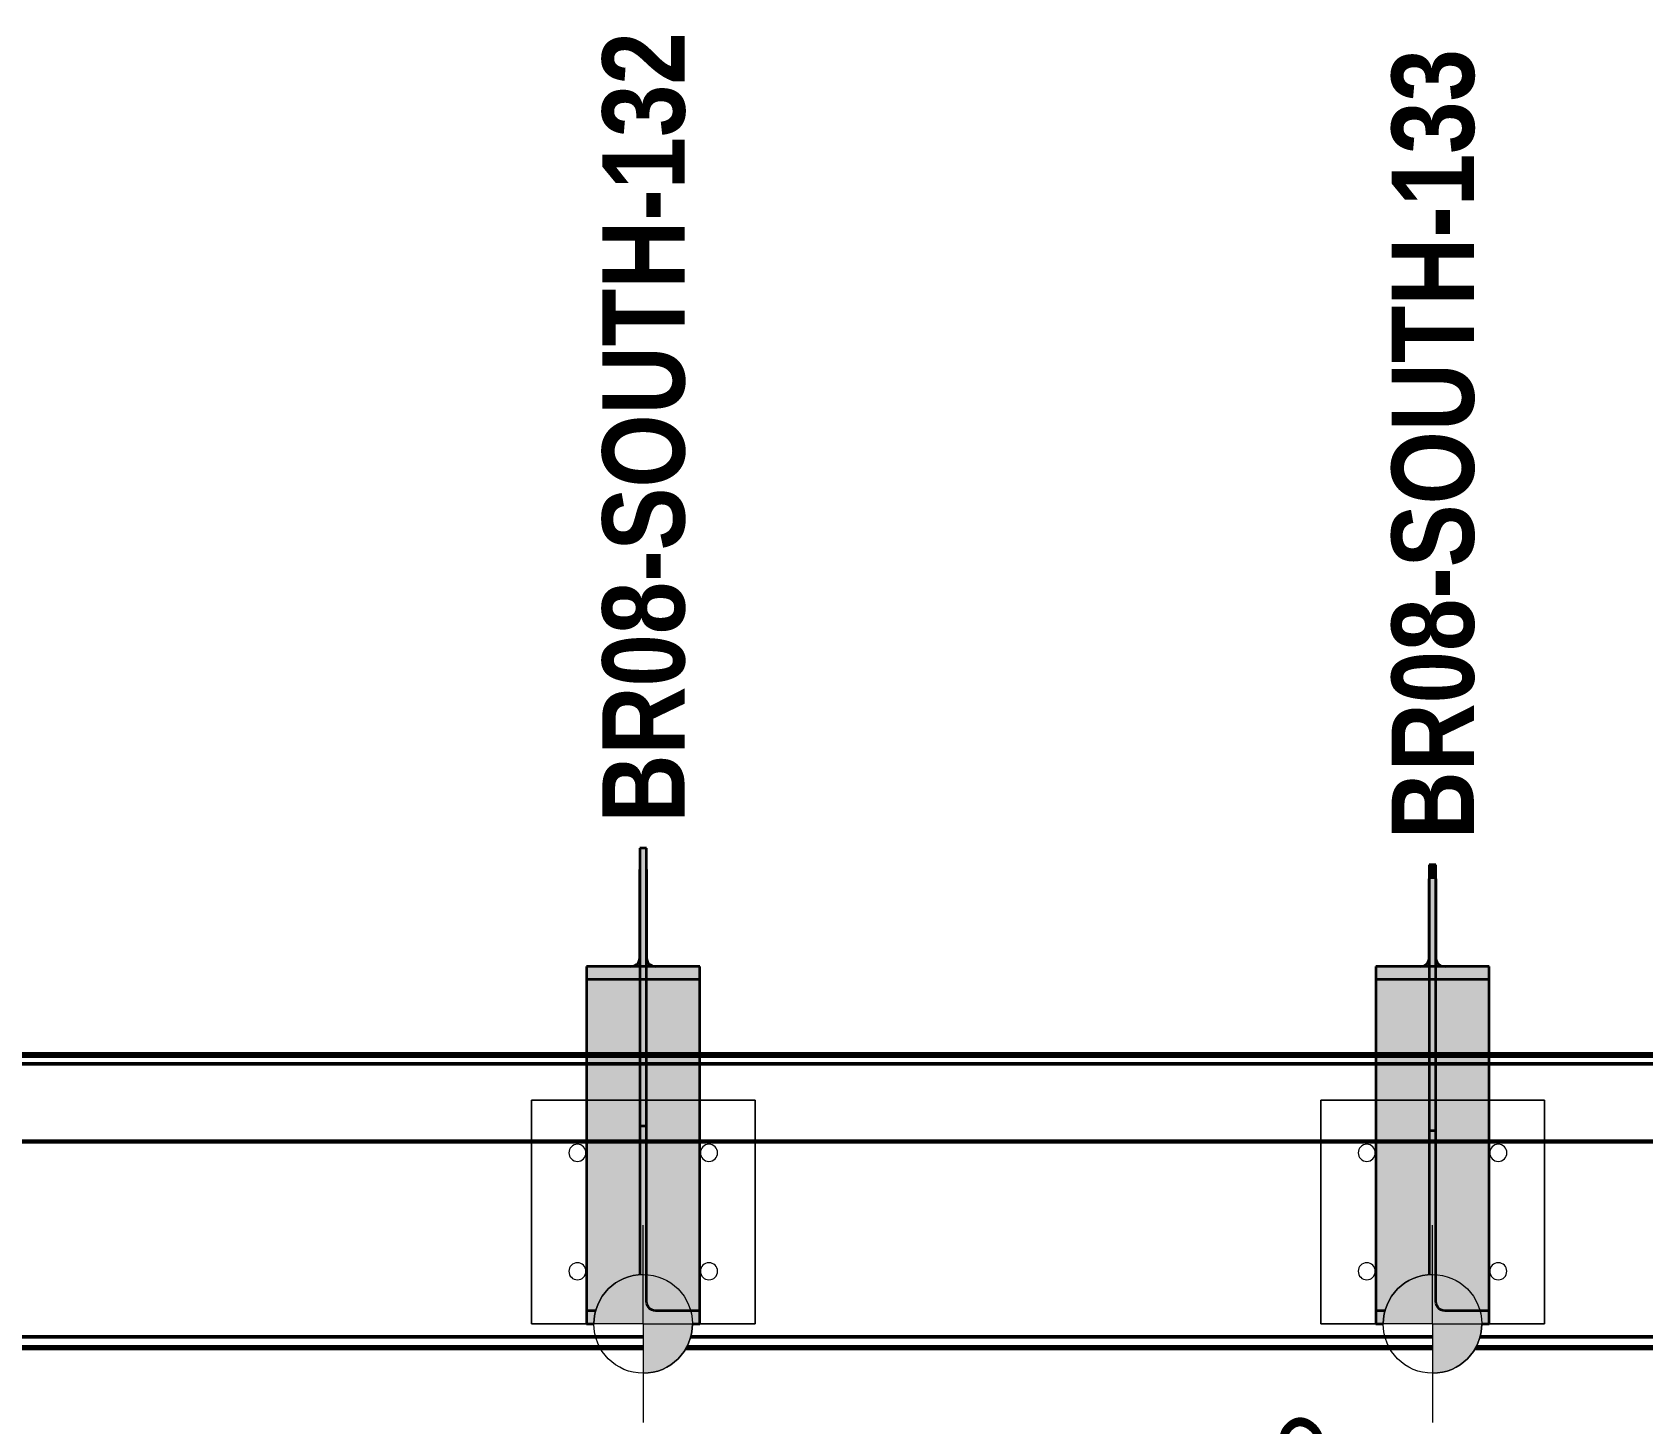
# Model space of a CAD drawing. Header units: metres. Extents: x 4 to 49, y -1186 to 3.
# Drawn here: x 38.131 to 40.58, y -1182.778 to -1180.663 of the extents above; entities that cross this region are included whole.
import ezdxf

# ---------------------------------------------------------------- set-up
doc = ezdxf.new("R2010")
doc.units = ezdxf.units.M
for name, color, linetype, lineweight in [('A-ANNO-NOTE', 7, 'Continuous', 9), ('A-GENM', 7, 'Continuous', 35), ('A-GENM-IDEN', 7, 'Continuous', 18), ('A-WALL', 7, 'Continuous', 50), ('S-FNDN-IDEN', 7, 'Continuous', 18), ('S-FSTN', 7, 'Continuous', 18)]:
    doc.layers.add(name, color=color, linetype=linetype, lineweight=lineweight)
doc.styles.add('Arial Narrow_4', font='ARIALN.TTF', dxfattribs={"height": 0.125})
doc.styles.add('Arial Narrow_B_1', font='ARIALNB.TTF', dxfattribs={"height": 0.125})

# ---------------------------------------------------------------- blocks, each defined once
blk = doc.blocks.new('Walls 2 - Walls 2-6845191-DRG-2873222 - SOUTHERN SCREEN POST - PLAN')
at = {"layer": 'A-WALL'}
for p, q in [((207.2997, 1205.0022), (241.7063, 1208.0124)), ((207.2999, 1205.0016), (241.7065, 1208.0118)), ((207.336, 1204.8866), (241.7388, 1207.8962)), ((207.3396, 1204.8752), (241.742, 1207.8851)), ((241.743, 1207.8815), (207.3406, 1204.872)), ((214.944, 1205.9865), (216.0745, 1206.0855)), ((214.9442, 1205.9839), (216.0733, 1206.0826)), ((216.0687, 1206.0671), (214.9455, 1205.9689)), ((213.7487, 1205.882), (214.8792, 1205.9809)), ((213.7489, 1205.8793), (214.878, 1205.9781)), ((214.8734, 1205.9626), (213.7502, 1205.8643)), ((212.5534, 1205.7774), (213.6839, 1205.8763)), ((212.5536, 1205.7747), (213.6827, 1205.8735)), ((213.6781, 1205.858), (212.5549, 1205.7598))]:
    blk.add_line(p, q, dxfattribs=at)
blk = doc.blocks.new('BR08_GEN_POST_0 - 360UB_BASE-TRANS-8745546-DRG-2873222 - SOUTHERN SCREEN POST - PLAN')
at = {"layer": 'A-GENM', "true_color": 0xc0c0c0}
for points in [[(0.005, 0.6904), (0.005, 0.723), (-0.005, 0.723), (-0.005, 0.6904)], [(0.019, 0.5432), (0.0159, 0.5435), (0.0129, 0.5445), (0.0103, 0.546), (0.0081, 0.548), (0.0064, 0.5504), (0.0054, 0.5532), (0.005, 0.556), (0.005, 0.6904), (-0.005, 0.6904), (-0.0054, 0.5532), (-0.0064, 0.5504), (-0.0081, 0.548), (-0.0103, 0.546), (-0.0129, 0.5445), (-0.0159, 0.5435), (-0.019, 0.5432)], [(0.086, 0.5239), (0.086, 0.5432), (-0.086, 0.5432), (-0.086, 0.5239)], [(0.086, 0), (0.086, 0.5239), (-0.086, 0.5239), (-0.086, 0), (-0.075, 0), (-0.0745, 0.0089), (-0.0732, 0.0163), (-0.071, 0.0242), (-0.0679, 0.0318), (-0.064, 0.0391), (-0.0594, 0.0458), (-0.054, 0.0521), (-0.048, 0.0576), (-0.0414, 0.0625), (-0.0343, 0.0667), (-0.0268, 0.0701), (-0.019, 0.0726), (-0.0109, 0.0742), (-0.0027, 0.0749), (0, 0.0746), (0, 0), (0.078, 0)]]:
    blk.add_hatch(color=9, dxfattribs=at).paths.add_polyline_path(points)
at = {"layer": 'A-GENM'}
for p, q in [((0.005, 0.7233), (-0.005, 0.7233)), ((-0.005, 0.7233), (-0.005, 0.6904)), ((-0.005, 0.7225), (-0.005, 0.3006)), ((0.005, 0.6904), (0.005, 0.7233)), ((0.005, 0.3006), (0.005, 0.7225)), ((-0.005, 0.556), (-0.005, 0.6904)), ((0.005, 0.6904), (0.005, 0.556)), ((-0.019, 0.5432), (-0.086, 0.5432)), ((-0.086, 0.5432), (-0.086, 0.5239)), ((-0.086, 0.5432), (-0.086, 0.0199)), ((0.019, 0.5432), (-0.019, 0.5432)), ((0.086, 0.5432), (0.019, 0.5432)), ((0.086, 0.5239), (0.086, 0.5432)), ((0.086, 0.0199), (0.086, 0.5432)), ((-0.086, 0.5239), (0.086, 0.5239)), ((-0.086, 0.5239), (-0.086, 0)), ((0.086, 0), (0.086, 0.5239)), ((-0.005, 0.3006), (-0.005, 0.0748)), ((0.005, 0.3006), (-0.005, 0.3006)), ((0.005, 0.0341), (0.005, 0.3006)), ((-0.086, 0.0199), (-0.086, 0)), ((-0.0723, 0.0199), (-0.086, 0.0199)), ((-0.086, 0), (-0.075, 0)), ((0.086, 0.0199), (0.019, 0.0199)), ((0.075, 0), (0.086, 0)), ((0.086, 0), (0.086, 0.0199))]:
    blk.add_line(p, q, dxfattribs=at)
at = {"layer": 'A-GENM', "flags": 128}
for points in [[(-0.019, 0.5432), (-0.0159, 0.5435), (-0.0129, 0.5445), (-0.0103, 0.546), (-0.0081, 0.548), (-0.0064, 0.5504), (-0.0054, 0.5532), (-0.005, 0.556)], [(0.005, 0.556), (0.0054, 0.5532), (0.0064, 0.5504), (0.0081, 0.548), (0.0103, 0.546), (0.0129, 0.5445), (0.0159, 0.5435), (0.019, 0.5432)], [(0.019, 0.0199), (0.0159, 0.0203), (0.0129, 0.0213), (0.0103, 0.023), (0.0081, 0.0253), (0.0064, 0.028), (0.0054, 0.031), (0.005, 0.0341)]]:
    blk.add_lwpolyline(points, dxfattribs=at)
blk = doc.blocks.new('BR08_GEN_POST_0 - 360UB_BASE-TRANS-8745548-DRG-2873222 - SOUTHERN SCREEN POST - PLAN')
at = {"layer": 'A-GENM', "true_color": 0xc0c0c0}
for points in [[(0.005, 0.6764), (0.005, 0.6975), (-0.005, 0.6975), (-0.005, 0.6764)], [(0.019, 0.5432), (0.0159, 0.5435), (0.0129, 0.5444), (0.0103, 0.5459), (0.0081, 0.5479), (0.0064, 0.5503), (0.0054, 0.5529), (0.005, 0.5557), (0.005, 0.6764), (-0.005, 0.6764), (-0.0054, 0.5529), (-0.0064, 0.5503), (-0.0081, 0.5479), (-0.0103, 0.5459), (-0.0129, 0.5444), (-0.0159, 0.5435), (-0.019, 0.5432)], [(0.086, 0.5239), (0.086, 0.5432), (-0.086, 0.5432), (-0.086, 0.5239)], [(0.086, 0), (0.086, 0.5239), (-0.086, 0.5239), (-0.086, 0), (-0.075, 0), (-0.0746, 0.0082), (-0.0732, 0.0163), (-0.071, 0.0242), (-0.0679, 0.0318), (-0.064, 0.0391), (-0.0594, 0.0458), (-0.054, 0.0521), (-0.048, 0.0576), (-0.0414, 0.0625), (-0.0343, 0.0667), (-0.0268, 0.0701), (-0.019, 0.0726), (-0.0109, 0.0742), (-0.0027, 0.0749), (0, 0.0746), (0, 0), (0.075, 0)]]:
    blk.add_hatch(color=9, dxfattribs=at).paths.add_polyline_path(points)
at = {"layer": 'A-GENM'}
for p, q in [((0.005, 0.6976), (-0.005, 0.6976)), ((-0.005, 0.6976), (-0.005, 0.6764)), ((-0.005, 0.697), (-0.005, 0.2935)), ((0.005, 0.6764), (0.005, 0.6976)), ((0.005, 0.2935), (0.005, 0.697)), ((-0.005, 0.5557), (-0.005, 0.6764)), ((0.005, 0.6764), (0.005, 0.5557)), ((-0.019, 0.5432), (-0.086, 0.5432)), ((-0.086, 0.5432), (-0.086, 0.5239)), ((-0.086, 0.5432), (-0.086, 0.0199)), ((0.019, 0.5432), (-0.019, 0.5432)), ((0.086, 0.5432), (0.019, 0.5432)), ((0.086, 0.5239), (0.086, 0.5432)), ((0.086, 0.0199), (0.086, 0.5432)), ((-0.086, 0.5239), (0.086, 0.5239)), ((-0.086, 0.5239), (-0.086, 0)), ((0.086, 0), (0.086, 0.5239)), ((-0.005, 0.2935), (-0.005, 0.0748)), ((0.005, 0.2935), (-0.005, 0.2935)), ((0.005, 0.0341), (0.005, 0.2935)), ((-0.086, 0.0199), (-0.086, 0)), ((-0.0723, 0.0199), (-0.086, 0.0199)), ((-0.086, 0), (-0.075, 0)), ((0.086, 0.0199), (0.019, 0.0199)), ((0.075, 0), (0.086, 0)), ((0.086, 0), (0.086, 0.0199))]:
    blk.add_line(p, q, dxfattribs=at)
at = {"layer": 'A-GENM', "flags": 128}
for points in [[(-0.019, 0.5432), (-0.0159, 0.5435), (-0.0129, 0.5444), (-0.0103, 0.5459), (-0.0081, 0.5479), (-0.0064, 0.5503), (-0.0054, 0.5529), (-0.005, 0.5557)], [(0.005, 0.5557), (0.0054, 0.5529), (0.0064, 0.5503), (0.0081, 0.5479), (0.0103, 0.5459), (0.0129, 0.5444), (0.0159, 0.5435), (0.019, 0.5432)], [(0.019, 0.0199), (0.0159, 0.0203), (0.0129, 0.0213), (0.0103, 0.023), (0.0081, 0.0253), (0.0064, 0.028), (0.0054, 0.031), (0.005, 0.0341)]]:
    blk.add_lwpolyline(points, dxfattribs=at)
blk = doc.blocks.new('Canopy Post Column Base Plate-4 Hole - 25mm-V20-DRG-2873222 - SOUTHERN SCREEN POST - PLAN')
at = {"layer": 'S-FSTN'}
for p, q in [((0.17, 0.17), (-0.17, 0.17)), ((-0.17, 0.17), (-0.17, 0.075)), ((-0.17, 0.075), (-0.17, 0.17)), ((-0.17, 0.17), (0.17, 0.17)), ((0.17, -0.17), (0.17, 0.17)), ((0.17, 0.17), (0.17, -0.17)), ((-0.17, -0.075), (-0.17, -0.17)), ((-0.17, -0.17), (-0.17, -0.075)), ((-0.17, -0.17), (0.17, -0.17)), ((0.17, -0.17), (-0.17, -0.17))]:
    blk.add_line(p, q, dxfattribs=at)
for centre, start, end in [((-0.09, 0.1), 0, 180), ((-0.09, 0.1), 0, 180), ((-0.09, 0.1), 180, 360), ((-0.09, 0.1), 180, 360), ((0.09, 0.1), 0, 180), ((0.09, 0.1), 0, 180), ((0.09, 0.1), 180, 360), ((0.09, 0.1), 180, 360), ((-0.09, -0.1), 0, 180), ((-0.09, -0.1), 360, 180), ((0.09, -0.1), 0, 180), ((0.09, -0.1), 360, 180), ((-0.09, -0.1), 180, 360), ((-0.09, -0.1), 180, 360), ((0.09, -0.1), 180, 360), ((0.09, -0.1), 180, 360)]:
    blk.add_arc(centre, 0.013, start, end, dxfattribs=at)

msp = doc.modelspace()

# ---------------------------------------------------------------- hatches: boundary and pattern name
at = {"layer": 'A-ANNO-NOTE', "lineweight": 5, "true_color": 0x808080}
for points in [[(39.0601, -1182.6264), (39.0601, -1182.5514), (39.0519, -1182.5519), (39.0438, -1182.5532), (39.0359, -1182.5554), (39.0283, -1182.5585), (39.021, -1182.5624), (39.0142, -1182.567), (39.008, -1182.5724), (39.0024, -1182.5784), (38.9975, -1182.585), (38.9934, -1182.5921), (38.99, -1182.5996), (38.9875, -1182.6074), (38.9856, -1182.6175), (38.9851, -1182.6237), (38.9856, -1182.6264)], [(40.26, -1182.6264), (40.26, -1182.5514), (40.2518, -1182.5519), (40.2437, -1182.5532), (40.2357, -1182.5554), (40.2281, -1182.5585), (40.2209, -1182.5624), (40.2141, -1182.5671), (40.2079, -1182.5724), (40.2023, -1182.5785), (40.1974, -1182.585), (40.1933, -1182.5921), (40.1899, -1182.5996), (40.1874, -1182.6075), (40.1858, -1182.6155), (40.185, -1182.6237), (40.185, -1182.6264), (40.2052, -1182.6264)], [(39.0601, -1182.7014), (39.0683, -1182.701), (39.0764, -1182.6996), (39.0843, -1182.6974), (39.0919, -1182.6943), (39.0992, -1182.6904), (39.1059, -1182.6858), (39.1121, -1182.6804), (39.1177, -1182.6744), (39.1226, -1182.6678), (39.1268, -1182.6607), (39.1301, -1182.6532), (39.1326, -1182.6454), (39.1343, -1182.6373), (39.135, -1182.6291), (39.1351, -1182.6264), (39.0601, -1182.6264), (39.0601, -1182.6547)], [(40.26, -1182.7014), (40.2682, -1182.701), (40.2763, -1182.6996), (40.2842, -1182.6974), (40.2918, -1182.6943), (40.299, -1182.6904), (40.3058, -1182.6858), (40.312, -1182.6804), (40.3176, -1182.6744), (40.3225, -1182.6678), (40.3267, -1182.6607), (40.33, -1182.6532), (40.3325, -1182.6454), (40.3342, -1182.6373), (40.3349, -1182.6292), (40.335, -1182.6264), (40.26, -1182.6264), (40.26, -1182.6547)]]:
    msp.add_hatch(color=8, dxfattribs=at).paths.add_polyline_path(points)

# ---------------------------------------------------------------- linework, layer by layer
at = {"layer": 'A-ANNO-NOTE', "color": 8, "lineweight": 18, "true_color": 0x808080}
for p, q in [((39.0601, -1182.6264), (39.0601, -1182.4764)), ((40.26, -1182.6264), (40.26, -1182.4764)), ((39.0601, -1182.6264), (38.9101, -1182.6264)), ((39.0601, -1182.6264), (39.0601, -1182.7764)), ((39.0601, -1182.6264), (39.2101, -1182.6264)), ((40.26, -1182.6264), (40.11, -1182.6264)), ((40.26, -1182.6264), (40.26, -1182.7764)), ((40.26, -1182.6264), (40.41, -1182.6264))]:
    msp.add_line(p, q, dxfattribs=at)
for centre in [(39.0601, -1182.6264), (40.26, -1182.6264)]:
    msp.add_circle(centre, 0.075, dxfattribs=at)
for centre, start, end in [((39.0601, -1182.6264), 90, 180), ((40.26, -1182.6264), 90, 180), ((39.0601, -1182.6264), 270, 0), ((40.26, -1182.6264), 270, 360)]:
    msp.add_arc(centre, 0.075, start, end, dxfattribs=at)

# ---------------------------------------------------------------- block references
at = {"layer": 'A-GENM', "rotation": 359.9995443863514}
for name, p in [('BR08_GEN_POST_0 - 360UB_BASE-TRANS-8745546-DRG-2873222 - SOUTHERN SCREEN POST - PLAN', (39.0601, -1182.6264)), ('BR08_GEN_POST_0 - 360UB_BASE-TRANS-8745548-DRG-2873222 - SOUTHERN SCREEN POST - PLAN', (40.26, -1182.6264))]:
    msp.add_blockref(name, p, dxfattribs=at)
at = {"layer": 'A-WALL', "rotation": 175.0000000000005}
msp.add_blockref('Walls 2 - Walls 2-6845191-DRG-2873222 - SOUTHERN SCREEN POST - PLAN', (358.2948, 0), dxfattribs=at)
at = {"layer": 'S-FSTN', "rotation": 89.9995443858186}
for p in [(39.0601, -1182.4564), (40.26, -1182.4564)]:
    msp.add_blockref('Canopy Post Column Base Plate-4 Hole - 25mm-V20-DRG-2873222 - SOUTHERN SCREEN POST - PLAN', p, dxfattribs=at)

# ---------------------------------------------------------------- next in the draw order: texts
at = {"layer": 'A-GENM-IDEN', "lineweight": 9, "char_height": 0.125, "attachment_point": 1, "rotation": 90, "style": 'Arial Narrow_B_1', "bg_fill": 3, "box_fill_scale": 1, "bg_fill_color": 256, "bg_fill_true_color": 13158600, "bg_fill_transparency": 0}
for s, insert in [('BR08-SOUTH-132', (38.998, -1181.8643)), ('BR08-SOUTH-133', (40.1979, -1181.8899))]:
    msp.add_mtext(s, dxfattribs=dict(at, insert=insert))
at = {"layer": 'S-FNDN-IDEN', "lineweight": 9, "insert": (39.4819, -1183.3366), "char_height": 0.125, "attachment_point": 1, "rotation": 45, "style": 'Arial Narrow_4', "bg_fill": 3, "box_fill_scale": 1, "bg_fill_color": 256, "bg_fill_true_color": 13158600, "bg_fill_transparency": 0}
msp.add_mtext('SOP-BP-133', dxfattribs=at)

doc.saveas('drawing.dxf')
